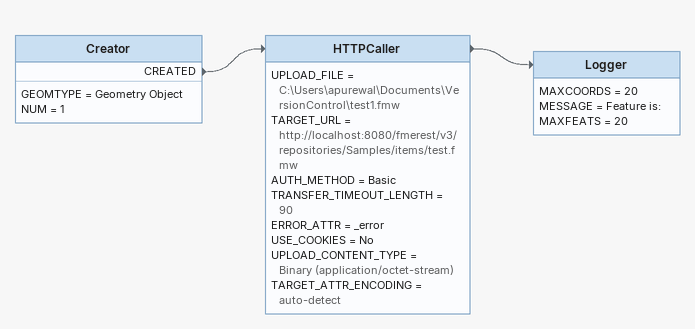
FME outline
Creator
    GEOMTYPE = Geometry Object
    NUM = 1
    CREATED -> HTTPCaller
HTTPCaller
    UPLOAD_FILE = C:\Users\apurewal\Documents\VersionControl\test1.fmw
    TARGET_URL = http://localhost:8080/fmerest/v3/repositories/Samples/items/test.fmw
    AUTH_METHOD = Basic
    TRANSFER_TIMEOUT_LENGTH = 90
    ERROR_ATTR = _error
    USE_COOKIES = No
    UPLOAD_CONTENT_TYPE = Binary (application/octet-stream)
    TARGET_ATTR_ENCODING = auto-detect
    -> Logger
Logger
    MAXCOORDS = 20
    MESSAGE = Feature is:
    MAXFEATS = 20
